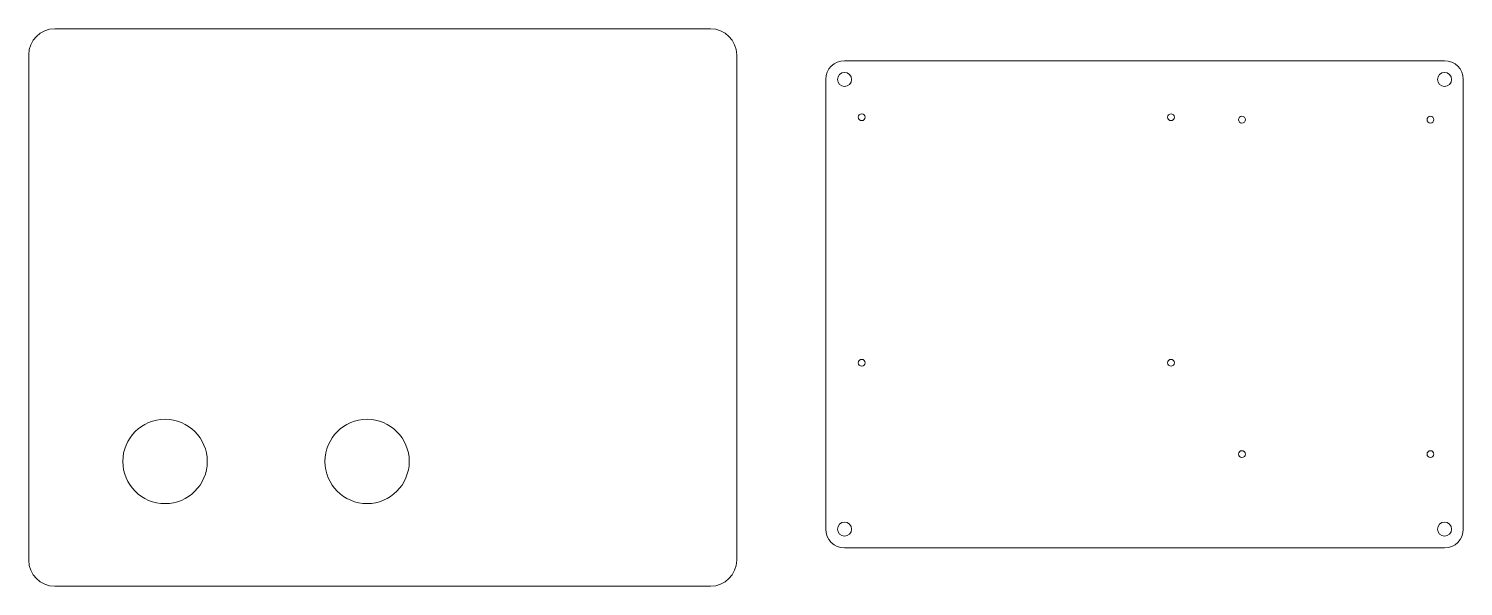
# Model space of a CAD drawing. Header units: inches. Extents: x 1.7 to 20.8, y 2.1 to 9.6.
import ezdxf

# ---------------------------------------------------------------- set-up
doc = ezdxf.new("R2010")
doc.units = ezdxf.units.IN
doc.header["$MEASUREMENT"] = 0

msp = doc.modelspace()

# ---------------------------------------------------------------- linework, layer by layer
at = {"color": 7, "linetype": 'Continuous', "lineweight": 15}
for p, q in [((2.062, 9.571), (10.802, 9.571)), ((1.712, 2.481), (1.712, 9.221)), ((11.152, 9.221), (11.152, 2.481)), ((12.59, 9.144), (20.59, 9.144)), ((12.34, 2.894), (12.34, 8.894)), ((20.84, 2.894), (20.84, 8.894)), ((12.59, 2.644), (20.59, 2.644)), ((10.802, 2.131), (2.062, 2.131))]:
    msp.add_line(p, q, dxfattribs=at)
for centre, radius in [((12.59, 8.894), 0.094), ((20.59, 8.894), 0.094), ((12.819, 8.389), 0.0452), ((16.943, 8.389), 0.0452), ((17.889, 8.357), 0.0452), ((20.402, 8.357), 0.0452), ((12.819, 5.114), 0.0452), ((16.943, 5.114), 0.0452), ((3.53, 3.797), 0.563), ((6.224, 3.797), 0.562), ((17.889, 3.895), 0.0452), ((20.402, 3.895), 0.0452), ((12.59, 2.894), 0.094), ((20.59, 2.894), 0.094)]:
    msp.add_circle(centre, radius, dxfattribs=at)
for centre, radius, start, end in [((2.062, 9.221), 0.35, 90, 180), ((10.802, 9.221), 0.35, 0, 90), ((12.59, 8.894), 0.25, 90, 180), ((20.59, 8.894), 0.25, 0, 90), ((12.59, 2.894), 0.25, 180, 270), ((20.59, 2.894), 0.25, 270, 0), ((2.062, 2.481), 0.35, 180, 270), ((10.802, 2.481), 0.35, 270, 0)]:
    msp.add_arc(centre, radius, start, end, dxfattribs=at)

doc.saveas('drawing.dxf')
